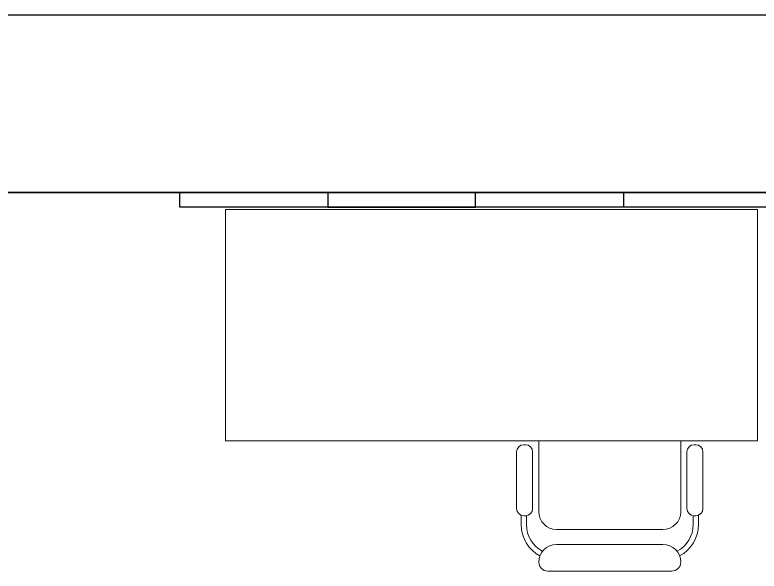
# Model space of a CAD drawing. Header units: inches. Extents: x 15 to 22798, y 21 to 21519.
# Drawn here: x 15430.4 to 15682.1, y 13184.7 to 13372.7 of the extents above; entities that cross this region are included whole.
import ezdxf

# ---------------------------------------------------------------- set-up
doc = ezdxf.new("R2010")
doc.units = ezdxf.units.IN
doc.header["$MEASUREMENT"] = 0
doc.layers.add('ARREDAMENTO', color=8, linetype='Continuous', lineweight=13)

msp = doc.modelspace()

# ---------------------------------------------------------------- linework, layer by layer
for p, q in [((14871.45, 13372.68), (16901.65, 13372.69)), ((15005.71, 13372.69), (16436.67, 13372.69)), ((15055.71, 13312.69), (15715.71, 13312.8)), ((15055.71, 13312.69), (15715.71, 13312.69)), ((15055.71, 13312.69), (15715.71, 13312.69)), ((15433.54, 13312.75), (15633.54, 13312.75)), ((15433.54, 13312.75), (15633.54, 13312.75)), ((15486.22, 13307.69), (15486.22, 13312.69)), ((15486.22, 13312.69), (15536.22, 13312.69)), ((15536.22, 13312.69), (15536.22, 13307.69)), ((15586.22, 13307.69), (15586.22, 13312.78)), ((15586.22, 13312.78), (15636.22, 13312.78)), ((15636.22, 13312.78), (15636.22, 13307.69)), ((15686.22, 13307.69), (15486.22, 13307.69)), ((15536.22, 13307.69), (15586.22, 13307.69))]:
    msp.add_line(p, q)
at = {"layer": 'ARREDAMENTO'}
for p, q in [((15603.11, 13227.43), (15602.51, 13227.43)), ((15607.63, 13228.76), (15607.63, 13204.76)), ((15655.63, 13204.76), (15655.63, 13228.76)), ((15660.15, 13227.43), (15660.75, 13227.43)), ((15600.11, 13225.03), (15600.11, 13205.83)), ((15605.51, 13205.83), (15605.51, 13225.03)), ((15657.75, 13205.83), (15657.75, 13225.03)), ((15663.15, 13225.03), (15663.15, 13205.83)), ((15601.63, 13200.43), (15601.63, 13203.6)), ((15602.51, 13203.43), (15603.11, 13203.43)), ((15603.43, 13200.43), (15603.43, 13203.45)), ((15659.83, 13200.43), (15659.83, 13203.45)), ((15660.75, 13203.43), (15660.15, 13203.43)), ((15661.63, 13200.43), (15661.63, 13203.6)), ((15613.63, 13198.76), (15649.63, 13198.76)), ((15649.63, 13193.7), (15613.63, 13193.7)), ((15607.63, 13187.7), (15607.63, 13187.7)), ((15610.63, 13184.7), (15652.63, 13184.7))]:
    msp.add_line(p, q, dxfattribs=at)
msp.add_lwpolyline([(15501.65, 13228.76), (15681.65, 13228.76), (15681.65, 13306.96), (15501.65, 13306.96)], close=True, dxfattribs=at)
for centre, radius, start, end in [((15602.51, 13225.03), 2.4, 90, 180), ((15603.11, 13225.03), 2.4, 0, 90), ((15660.15, 13225.03), 2.4, 90, 180), ((15660.75, 13225.03), 2.4, 0, 90), ((15602.51, 13205.83), 2.4, 180, 270), ((15603.11, 13205.83), 2.4, 270, 0), ((15613.63, 13204.76), 6, 180, 270), ((15649.63, 13204.76), 6, 270, 0), ((15660.15, 13205.83), 2.4, 180, 270), ((15660.75, 13205.83), 2.4, 270, 0), ((15613.63, 13200.43), 12, 180, 242.1194), ((15613.63, 13200.43), 10.2, 180, 242.3805), ((15649.63, 13200.43), 10.2, 297.6195, 0), ((15649.63, 13200.43), 12, 297.8806, 0), ((15613.63, 13187.7), 6, 90, 180), ((15649.63, 13187.7), 6, 0, 90), ((15610.63, 13187.7), 3, 180, 270), ((15652.63, 13187.7), 3, 270, 360)]:
    msp.add_arc(centre, radius, start, end, dxfattribs=at)

doc.saveas('drawing.dxf')
